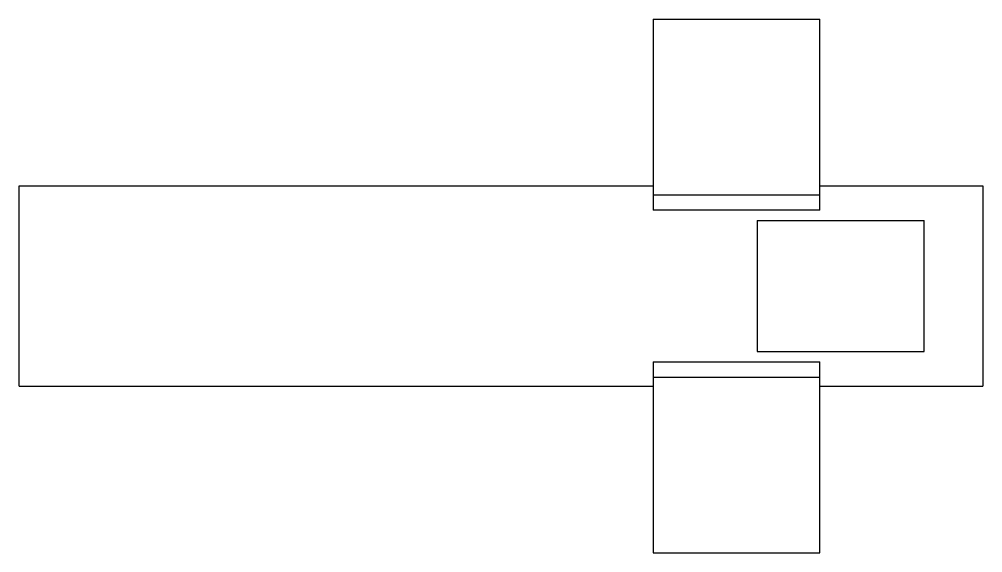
# Model space of a CAD drawing. Header units: millimetres. Extents: x -185 to 46, y -64 to 64.
import ezdxf

# ---------------------------------------------------------------- set-up
doc = ezdxf.new("R2010")
doc.units = ezdxf.units.MM
doc.layers.add('KwikScaf Matrix', color=7, linetype='Continuous')

# ---------------------------------------------------------------- blocks, each defined once
blk = doc.blocks.new('Endon 2D Standard 0.5 Metre')
blk.add_line((46.07, 24), (46.07, -24))
at = {"layer": 'KwikScaf Matrix', "color": 0}
for p, q in [((-33, 64), (-33, 59.53)), ((-33, 64), (7, 64)), ((7, 59.53), (7, 64)), ((-33, 59.53), (-33, 21.9)), ((7, 21.9), (7, 59.53)), ((-185, 24), (-33, 24)), ((-185, -24), (-185, 24)), ((7, 24), (46.07, 24)), ((-33, 21.9), (7, 21.9)), ((-33, 21.9), (-33, 18.16)), ((7, 18.16), (7, 21.9)), ((7, 18.16), (-33, 18.16)), ((-8, 15.7), (32, 15.7)), ((-8, 15.7), (-8, 5.8)), ((32, 5.8), (32, 15.7)), ((-8, 5.8), (-8, -5.8)), ((32, -5.8), (32, 5.8)), ((-8, -5.8), (-8, -15.7)), ((32, -15.7), (32, -5.8)), ((-8, -15.7), (32, -15.7)), ((-33, -18.16), (7, -18.16)), ((-33, -18.16), (-33, -21.9)), ((7, -21.9), (7, -18.16)), ((-33, -21.9), (-33, -59.53)), ((-33, -21.9), (7, -21.9)), ((7, -59.53), (7, -21.9)), ((-185, -24), (-33, -24)), ((7, -24), (46.07, -24)), ((-33, -59.53), (-33, -64)), ((7, -64), (7, -59.53)), ((-33, -64), (7, -64))]:
    blk.add_line(p, q, dxfattribs=at)

msp = doc.modelspace()

# ---------------------------------------------------------------- block references
msp.add_blockref('Endon 2D Standard 0.5 Metre', (0, 0))

doc.saveas('drawing.dxf')
